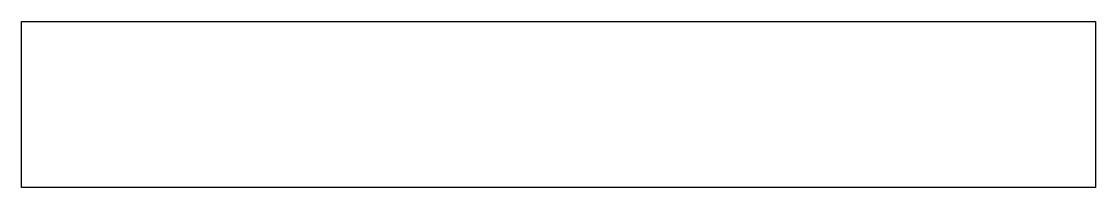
# Model space of a CAD drawing. Header units: metres. Extents: x -18.5 to 13.8, y -1.1 to 46.5.
# Drawn here: x -18.55 to 13.75, y 41.5 to 46.5 of the extents above.
import ezdxf

# ---------------------------------------------------------------- set-up
doc = ezdxf.new("R2010")
doc.units = ezdxf.units.M

msp = doc.modelspace()

# ---------------------------------------------------------------- linework, layer by layer
for p, q in [((-18.55, 46.418), (-18.55, 46.5)), ((-18.55, 46.5), (-18.135, 46.5)), ((-18.55, 46.31), (-18.55, 46.418)), ((-18.55, 46.3), (-18.55, 46.31)), ((-18.55, 46.279), (-18.55, 46.3)), ((-18.55, 46.248), (-18.55, 46.279)), ((-18.55, 46.209), (-18.55, 46.248)), ((-18.55, 44.897), (-18.55, 46.209)), ((-18.135, 46.5), (-15.254, 46.5)), ((-15.254, 46.5), (-14.885, 46.5)), ((-14.885, 46.5), (-14.396, 46.5)), ((-14.396, 46.5), (-13.795, 46.5)), ((-13.795, 46.5), (-13.118, 46.5)), ((-13.118, 46.5), (-12.449, 46.5)), ((-12.449, 46.5), (-11.907, 46.5)), ((-11.907, 46.5), (-11.609, 46.5)), ((-11.609, 46.5), (-4.967, 46.5)), ((-4.967, 46.5), (-3.946, 46.5)), ((-3.946, 46.5), (10.468, 46.5)), ((10.468, 46.5), (10.622, 46.5)), ((10.622, 46.5), (10.92, 46.5)), ((10.92, 46.5), (11.311, 46.5)), ((11.311, 46.5), (11.718, 46.5)), ((11.718, 46.5), (12.082, 46.5)), ((12.082, 46.5), (12.368, 46.5)), ((12.368, 46.5), (12.571, 46.5)), ((12.571, 46.5), (12.697, 46.5)), ((12.697, 46.5), (12.759, 46.5)), ((12.759, 46.5), (13.75, 46.5)), ((13.75, 46.5), (13.75, 44.897)), ((-18.55, 41.84), (-18.55, 44.897)), ((13.75, 44.897), (13.75, 41.5)), ((-18.55, 41.5), (-18.55, 41.84)), ((-15.235, 41.5), (-18.55, 41.5)), ((-14.689, 41.5), (-15.235, 41.5)), ((-14.026, 41.5), (-14.689, 41.5)), ((-13.306, 41.5), (-14.026, 41.5)), ((-12.65, 41.5), (-13.306, 41.5)), ((-12.215, 41.5), (-12.65, 41.5)), ((-3.849, 41.5), (-12.215, 41.5)), ((-3.118, 41.5), (-3.849, 41.5)), ((10.775, 41.5), (-3.118, 41.5)), ((-3.118, 41.5), (-3.118, 41.5)), ((10.971, 41.5), (10.775, 41.5)), ((11.313, 41.5), (10.971, 41.5)), ((11.722, 41.5), (11.313, 41.5)), ((12.113, 41.5), (11.722, 41.5)), ((12.434, 41.5), (12.113, 41.5)), ((12.669, 41.5), (12.434, 41.5)), ((13.75, 41.5), (12.669, 41.5))]:
    msp.add_line(p, q)

doc.saveas('drawing.dxf')
